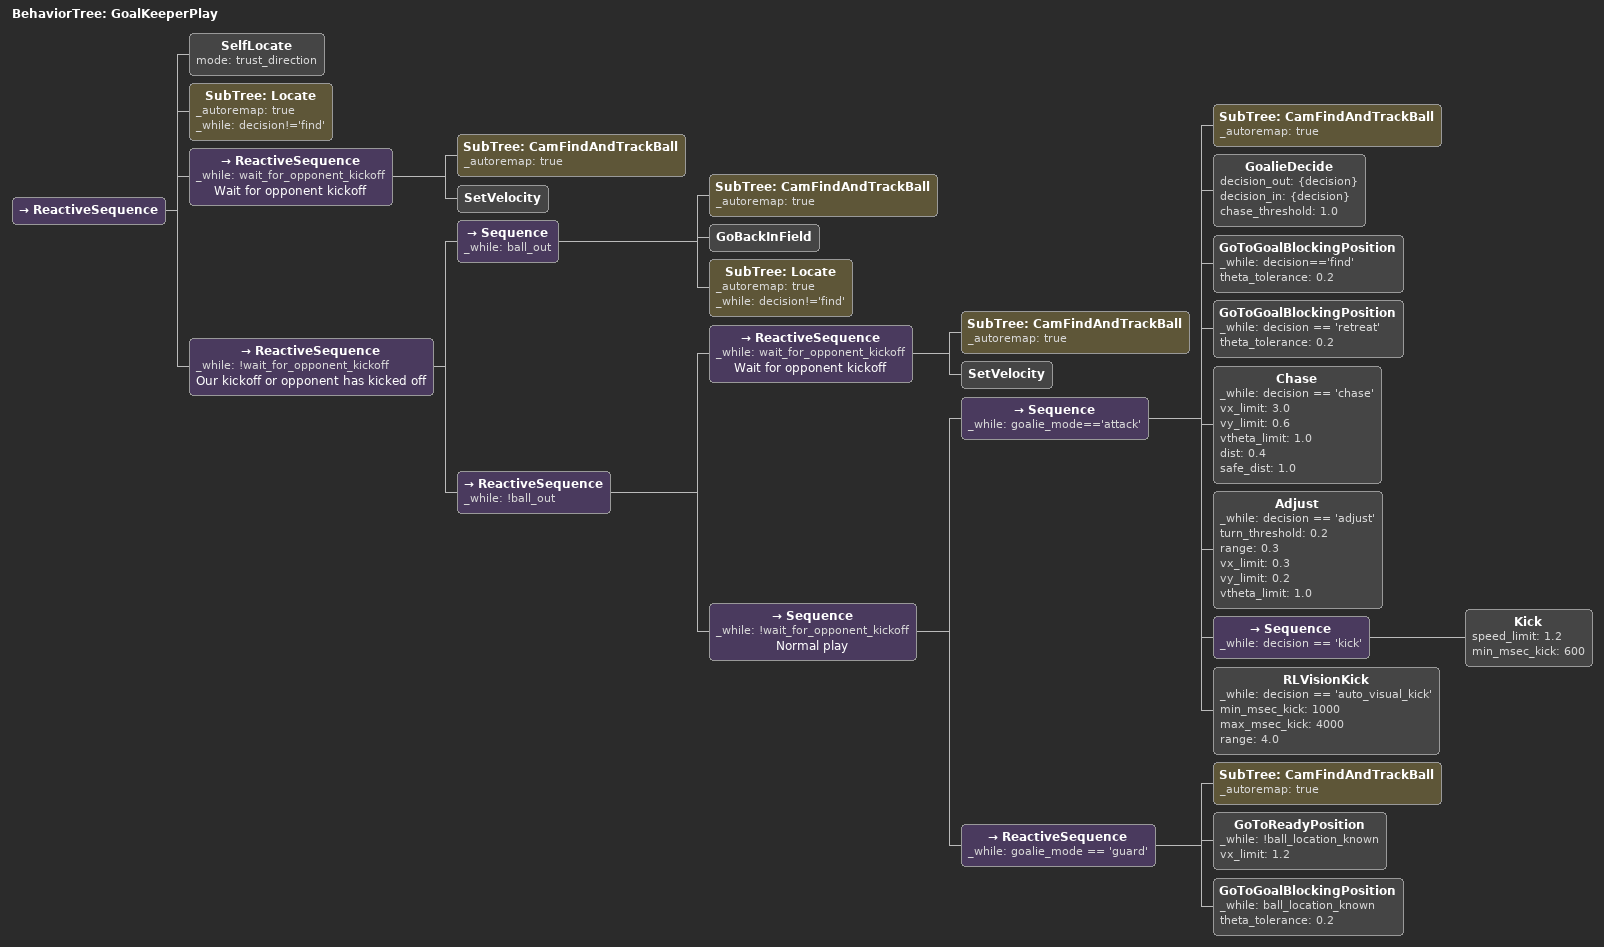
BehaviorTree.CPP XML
<root BTCPP_format="4" >
   <include path="./subtree_cam_find_and_track_ball.xml" />
   <include path="./subtree_find_ball.xml" />
   <include path="./subtree_locate.xml" />
   <BehaviorTree ID="GoalKeeperPlay">
      <ReactiveSequence >
         <SelfLocate mode="trust_direction" />
         <SubTree ID="Locate" _autoremap="true" _while="decision!='find'" />
         <ReactiveSequence _while="wait_for_opponent_kickoff" name="Wait for opponent kickoff">
            <SubTree ID="CamFindAndTrackBall" _autoremap="true" />
            <SetVelocity />
         </ReactiveSequence>
         <ReactiveSequence _while="!wait_for_opponent_kickoff" name="Our kickoff or opponent has kicked off">
            <Sequence _while="ball_out">
               <SubTree ID="CamFindAndTrackBall" _autoremap="true" />
               <GoBackInField />
               <SubTree ID="Locate" _autoremap="true" _while="decision!='find'" />
            </Sequence>
            <ReactiveSequence _while="!ball_out">
               <ReactiveSequence _while="wait_for_opponent_kickoff" name="Wait for opponent kickoff">
                  <SubTree ID="CamFindAndTrackBall" _autoremap="true" />
                  <SetVelocity />
               </ReactiveSequence>
               <Sequence _while="!wait_for_opponent_kickoff" name="Normal play">
                  <Sequence _while="goalie_mode=='attack'">
                     <SubTree ID="CamFindAndTrackBall" _autoremap="true" />
                     <GoalieDecide decision_out="{decision}" decision_in="{decision}" chase_threshold="1.0" />
                     <GoToGoalBlockingPosition _while="decision=='find'" theta_tolerance="0.2" />
                     <GoToGoalBlockingPosition _while="decision == 'retreat'" theta_tolerance="0.2" />
                     <Chase   _while="decision == 'chase'"  vx_limit="3.0"  vy_limit="0.6"  vtheta_limit="1.0"  dist="0.4" safe_dist="1.0" />
                     <Adjust  _while="decision == 'adjust'" turn_threshold="0.2" range="0.3" vx_limit="0.3" vy_limit="0.2" vtheta_limit="1.0"  />
                     <Sequence  _while="decision == 'kick'">
                        <Kick speed_limit="1.2" min_msec_kick="600"/>
                     </Sequence>
                     <RLVisionKick _while="decision == 'auto_visual_kick'" min_msec_kick="1000" max_msec_kick="4000" range="4.0"/>
                  </Sequence>
                  <ReactiveSequence _while="goalie_mode == 'guard'">
                     <SubTree ID="CamFindAndTrackBall" _autoremap="true" />
                     <GoToReadyPosition _while="!ball_location_known" vx_limit="1.2" />
                     <GoToGoalBlockingPosition _while="ball_location_known" theta_tolerance="0.2" />
                  </ReactiveSequence>

               </Sequence>
            </ReactiveSequence>
         </ReactiveSequence>
      </ReactiveSequence>
   </BehaviorTree>
</root>
